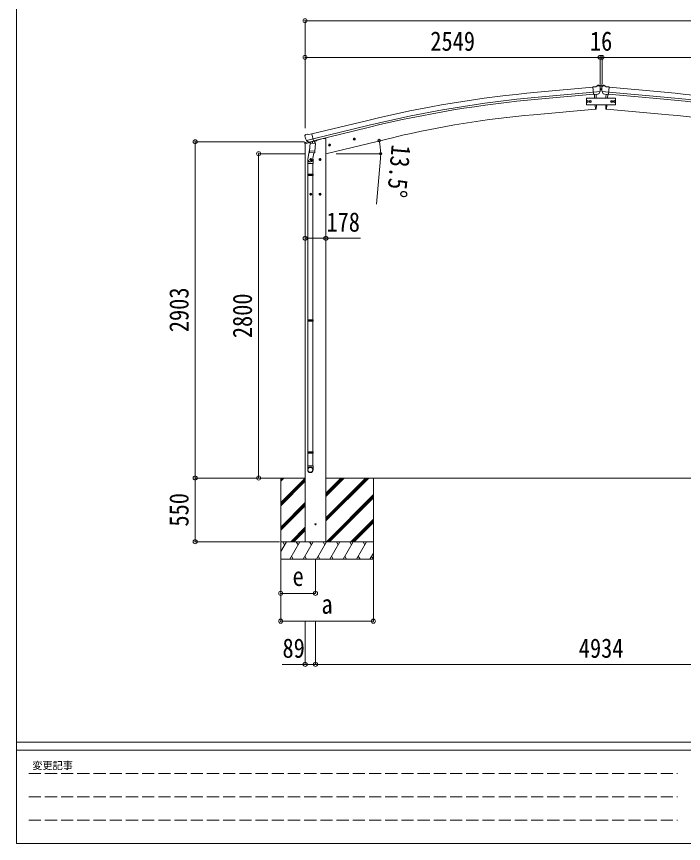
# Model space of a CAD drawing. Units: millimetres at full size. Extents: x -9783 to 9892, y -6828 to 6752.
# Drawn here: x -9783 to -4022, y -6828 to 312 of the extents above; entities that cross this region are included whole.
import ezdxf
from ezdxf.enums import TextEntityAlignment as Align

# ---------------------------------------------------------------- set-up
doc = ezdxf.new("R2010")
doc.units = ezdxf.units.MM
doc.header["$LTSCALE"] = 35
doc.header["$PDMODE"] = 32
doc.header["$PDSIZE"] = 35
doc.linetypes.add('DASHED3', pattern=[4, 3, -1])
for name, color, linetype, lineweight in [('0-0_0', 7, 'Continuous', 9), ('0-1_本体', 4, 'Continuous', 9), ('0-2_部品', 7, 'Continuous', 9), ('0-3_ELV2', 3, 'Continuous', 9), ('0-A_寸法', 6, 'Continuous', 9), ('F-0_240', 7, 'Continuous', 9)]:
    doc.layers.add(name, color=color, linetype=linetype, lineweight=lineweight)
doc.styles.add('ＭＳ ゴシック', font='')
doc.styles.get('ＭＳ ゴシック').set_extended_font_data('MS Gothic')

msp = doc.modelspace()

# ---------------------------------------------------------------- linework, layer by layer
at = {"layer": '0-0_0'}
for p, q in [((-7887.31, -3672.78), (-7290.42, -3672.78)), ((-7500.42, -3685.97), (-7487.18, -3672.74)), ((-7500.42, -3700.12), (-7473.04, -3672.74)), ((-7500.42, -3672.78), (-7500.42, -4372.73)), ((-7500.42, -3883.96), (-7289.42, -3672.97)), ((-7500.42, -3898.1), (-7289.42, -3687.11)), ((-7500.42, -3912.25), (-7289.42, -3701.25)), ((-7112.42, -3672.78), (-4525.97, -3672.78)), ((-7111.42, -3803.33), (-6980.82, -3672.74)), ((-7111.42, -3817.47), (-6966.68, -3672.74)), ((-7111.42, -3831.62), (-6952.54, -3672.74)), ((-7111.42, -4029.6), (-6754.55, -3672.74)), ((-7111.42, -4015.46), (-6768.69, -3672.74)), ((-7111.42, -4043.75), (-6740.41, -3672.74)), ((-6700.42, -3672.74), (-6700.42, -4372.73)), ((-2354.42, -3672.78), (-4940.87, -3672.78)), ((-7106.56, -4222.74), (-6700.42, -3816.6)), ((-7092.42, -4222.74), (-6700.42, -3830.74)), ((-7078.28, -4222.74), (-6700.42, -3844.88)), ((-7500.42, -4096.09), (-7289.42, -3885.1)), ((-7500.42, -4110.24), (-7289.42, -3899.24)), ((-7500.42, -4124.38), (-7289.42, -3913.38)), ((-6894.43, -4222.74), (-6700.42, -4028.73)), ((-6880.29, -4222.74), (-6700.42, -4042.87)), ((-6866.14, -4222.74), (-6700.42, -4057.01)), ((-7414.93, -4222.74), (-7289.42, -4097.23)), ((-7400.79, -4222.74), (-7289.42, -4111.37)), ((-7386.64, -4222.74), (-7289.42, -4125.51)), ((-7500.42, -4306.57), (-7452.02, -4222.73)), ((-6700.42, -4222.74), (-7500.42, -4222.74)), ((-7467.02, -4248.72), (-7482.02, -4222.73)), ((-7423.15, -4372.73), (-7336.55, -4222.73)), ((-7351.55, -4248.72), (-7366.55, -4222.74)), ((-7307.68, -4372.73), (-7221.08, -4222.74)), ((-7111.42, -4222.74), (-7289.42, -4222.74)), ((-7236.08, -4248.72), (-7251.08, -4222.73)), ((-7192.21, -4372.73), (-7105.61, -4222.74)), ((-7120.61, -4248.72), (-7135.61, -4222.73)), ((-7076.74, -4372.73), (-6990.14, -4222.74)), ((-7005.14, -4248.72), (-7020.14, -4222.73)), ((-6961.27, -4372.73), (-6874.67, -4222.74)), ((-6904.67, -4222.74), (-6889.67, -4248.72)), ((-6845.8, -4372.73), (-6759.2, -4222.74)), ((-6774.2, -4248.72), (-6789.2, -4222.73)), ((-7408.16, -4346.76), (-7393.16, -4372.73)), ((-7292.68, -4346.75), (-7277.68, -4372.73)), ((-7177.21, -4346.75), (-7162.22, -4372.73)), ((-7061.74, -4346.76), (-7046.75, -4372.73)), ((-6946.27, -4346.76), (-6931.28, -4372.73)), ((-6830.8, -4346.76), (-6815.81, -4372.73)), ((-6730.33, -4372.73), (-6700.42, -4320.92)), ((-6715.33, -4346.76), (-6700.42, -4372.59)), ((-7500.42, -4372.73), (-6700.42, -4372.73))]:
    msp.add_line(p, q, dxfattribs=at)
msp.add_circle((-7200.42, -4072.74), 5, dxfattribs=at)
at = {"layer": '0-1_本体'}
for p, q in [((-4804.1, -298.38), (-5281.41, -341.65)), ((-4800.33, -341.37), (-5277.52, -384.63)), ((-4666.51, -341.37), (-4189.32, -384.63)), ((-4662.74, -298.38), (-4185.43, -341.65)), ((-4798.87, -358.15), (-5276, -401.41)), ((-4791.65, -360.36), (-4788.89, -391.81)), ((-4675.19, -360.36), (-4677.95, -391.81)), ((-4667.97, -358.15), (-4190.84, -401.41)), ((-4780.4, -488.96), (-5318.34, -536.02)), ((-4783.65, -451.81), (-4780.4, -488.96)), ((-4683.2, -451.81), (-4686.45, -488.96)), ((-4686.45, -488.96), (-4148.5, -536.02)), ((-7230.95, -702.59), (-6748.07, -585.11)), ((-7220.87, -744.55), (-6737.87, -627.04)), ((-7216.94, -760.93), (-6733.89, -643.41)), ((-7187.43, -755.22), (-7135.42, -742.74)), ((-7111.42, -742.74), (-7135.42, -742.74)), ((-6524.26, -731.54), (-7112.42, -872.75)), ((-7111.42, -742.74), (-7111.42, -4222.74)), ((-7289.42, -4222.74), (-7289.42, -786.18))]:
    msp.add_line(p, q, dxfattribs=at)
at = {"layer": '0-1_本体', "color": 6}
msp.add_line((-7111.42, -1602.92), (-7289.42, -1602.92), dxfattribs=at)
at = {"layer": '0-1_本体'}
for centre, radius, start, end in [((-4376.71, -10331.58), 10030.81, 95.17465, 103.67464), ((-5090.13, -10331.58), 10030.81, 76.32536, 84.82535), ((-4376.71, -10331.58), 9987.65, 95.17465, 103.67464), ((-4376.71, -10331.58), 9970.81, 95.17465, 103.67464), ((-5090.13, -10331.58), 9970.81, 76.32536, 84.82535), ((-5090.13, -10331.58), 9987.65, 76.32536, 84.82535), ((-4609.97, -8721.81), 8216.38, 94.94583, 103.47282), ((-4856.87, -8721.81), 8216.38, 76.52718, 85.05417)]:
    msp.add_arc(centre, radius, start, end, dxfattribs=at)
at = {"layer": '0-2_部品'}
for p, q in [((-4777.71, -293.98), (-4804.28, -296.31)), ((-4798.62, -360.97), (-4804.28, -296.31)), ((-4741.41, -336.27), (-4800.33, -341.43)), ((-4777.71, -293.98), (-4765.99, -287.22)), ((-4751.09, -285.63), (-4764.75, -286.83)), ((-4752.66, -355.76), (-4741.73, -336.82)), ((-4741.95, -291.39), (-4747.44, -286.78)), ((-4740.89, -293.43), (-4740.77, -294.77)), ((-4725.95, -293.43), (-4726.07, -294.77)), ((-4725.43, -336.27), (-4666.51, -341.43)), ((-4714.18, -355.76), (-4725.11, -336.82)), ((-4724.89, -291.39), (-4719.4, -286.78)), ((-4715.75, -285.63), (-4702.09, -286.83)), ((-4689.13, -293.98), (-4700.85, -287.22)), ((-4689.13, -293.98), (-4662.56, -296.31)), ((-4668.22, -360.97), (-4662.56, -296.31)), ((-4788.66, -360.1), (-4798.62, -360.97)), ((-4788.89, -391.81), (-4791.65, -360.36)), ((-4775.78, -381.15), (-4777.28, -359.19)), ((-4775.32, -391.81), (-4775.78, -381.15)), ((-4755.05, -357.16), (-4762.76, -357.83)), ((-4711.79, -357.16), (-4704.08, -357.83)), ((-4691.52, -391.81), (-4691.06, -381.15)), ((-4691.06, -381.15), (-4689.56, -359.19)), ((-4678.18, -360.1), (-4668.22, -360.97)), ((-4677.95, -391.81), (-4675.19, -360.36)), ((-4780.59, -486.69), (-4783.65, -451.81)), ((-4780.35, -489.46), (-4780.59, -486.69)), ((-4777.74, -489.07), (-4780.35, -489.46)), ((-4775.2, -486.23), (-4774.36, -460.61)), ((-4774.36, -460.61), (-4774.29, -451.81)), ((-4692.48, -460.61), (-4692.55, -451.81)), ((-4691.64, -486.23), (-4692.48, -460.61)), ((-4689.1, -489.07), (-4686.49, -489.46)), ((-4686.49, -489.46), (-4686.25, -486.69)), ((-4686.25, -486.69), (-4683.2, -451.81)), ((-7288.19, -709.59), (-7292.05, -715.89)), ((-7285.09, -707.34), (-7271.91, -704.18)), ((-7257.35, -706.85), (-7270.61, -704.15)), ((-7257.35, -706.85), (-7231.42, -700.63)), ((-7292.98, -786.79), (-7249.96, -776.46)), ((-7292.98, -779.9), (-7292.98, -786.79)), ((-7292.41, -718.17), (-7292.13, -719.32)), ((-7264.53, -770.71), (-7290.68, -776.99)), ((-7278.35, -758.47), (-7220.85, -744.67)), ((-7261.5, -773.38), (-7277.88, -758.89)), ((-7258.79, -773.95), (-7251.27, -772.14)), ((-7257.96, -773.84), (-7256.43, -773.48)), ((-7256.43, -773.48), (-7219.72, -764.66)), ((-7254.59, -773.7), (-7254.64, -774.45)), ((-7253.89, -775.49), (-7228.07, -781.92)), ((-7246.97, -780.83), (-7251.64, -847.67)), ((-7201.28, -784.03), (-7246.97, -780.83)), ((-7245.19, -777.65), (-7245.42, -780.94)), ((-7225.67, -766.49), (-7226.7, -781.1)), ((-7219.72, -764.66), (-7218.19, -764.3)), ((-7216.64, -762.19), (-7215.7, -762.26)), ((-7215.7, -762.26), (-7202.38, -777.58)), ((-7211.4, -767.21), (-7192.26, -762.61)), ((-7205.95, -850.86), (-7201.28, -784.03)), ((-7202.38, -777.58), (-7202.83, -783.92)), ((-7188.43, -753.99), (-7188.43, -757.75)), ((-6874.85, -748.97), (-6855.4, -744.3)), ((-6870.29, -741.19), (-6872.42, -748.38)), ((-6862.99, -739.44), (-6870.29, -741.19)), ((-6862.79, -756.36), (-6867.46, -736.91)), ((-6857.82, -744.88), (-6862.99, -739.44)), ((-6859.96, -752.08), (-6857.82, -744.88)), ((-7249.91, -822.9), (-7265.82, -919.07)), ((-7252.5, -860.14), (-7251.63, -847.67)), ((-7205.95, -850.86), (-7251.64, -847.67)), ((-7205.97, -850.86), (-7206.85, -863.56)), ((-7088.77, -800.32), (-7069.32, -795.66)), ((-7084.21, -792.55), (-7086.34, -799.74)), ((-7076.91, -790.79), (-7084.21, -792.55)), ((-7076.71, -807.71), (-7081.38, -788.27)), ((-7071.75, -796.24), (-7076.91, -790.79)), ((-7073.88, -803.43), (-7071.75, -796.24)), ((-7267.97, -956.23), (-7267.97, -921.88)), ((-7252.11, -861.49), (-7252.11, -861.49)), ((-7231.34, -922.97), (-7251.34, -922.97)), ((-7250.66, -862.27), (-7208.96, -865.19)), ((-7241.34, -915.46), (-7247.84, -919.22)), ((-7247.84, -919.22), (-7247.84, -926.72)), ((-7247.84, -926.72), (-7241.34, -930.47)), ((-7241.34, -932.97), (-7241.34, -912.97)), ((-7234.84, -919.22), (-7241.34, -915.46)), ((-7214.39, -864.81), (-7225.12, -928.4)), ((-7221.97, -921.58), (-7221.97, -956.23)), ((-7151.34, -922.97), (-7171.34, -922.97)), ((-7161.34, -915.46), (-7167.84, -919.22)), ((-7167.84, -919.22), (-7167.84, -926.72)), ((-7167.84, -926.72), (-7161.34, -930.47)), ((-7161.34, -932.97), (-7161.34, -912.97)), ((-7154.84, -919.22), (-7161.34, -915.46)), ((-7221.97, -956.23), (-7267.97, -956.23)), ((-7265.97, -956.23), (-7265.97, -1050.23)), ((-7223.97, -956.23), (-7223.97, -1050.23)), ((-7267.97, -1052.23), (-7266.97, -1050.23)), ((-7221.97, -1052.23), (-7267.97, -1052.23)), ((-7221.97, -1060.23), (-7267.97, -1060.23)), ((-7222.97, -1050.23), (-7266.97, -1050.23)), ((-7222.97, -1062.23), (-7266.97, -1062.23)), ((-7265.97, -1062.23), (-7265.97, -2306.42)), ((-7223.97, -1062.23), (-7223.97, -2306.42)), ((-7221.97, -1052.23), (-7222.97, -1050.23)), ((-7221.97, -1060.23), (-7222.97, -1062.23)), ((-7221.97, -1052.23), (-7221.97, -1060.23)), ((-7241.34, -1232.97), (-7241.34, -1212.97)), ((-7161.34, -1232.97), (-7161.34, -1212.97)), ((-7231.34, -1222.97), (-7251.34, -1222.97)), ((-7241.34, -1215.46), (-7247.84, -1219.22)), ((-7247.84, -1219.22), (-7247.84, -1226.72)), ((-7247.84, -1226.72), (-7241.34, -1230.47)), ((-7234.84, -1219.22), (-7241.34, -1215.46)), ((-7151.34, -1222.97), (-7171.34, -1222.97)), ((-7161.34, -1215.46), (-7167.84, -1219.22)), ((-7167.84, -1219.22), (-7167.84, -1226.72)), ((-7167.84, -1226.72), (-7161.34, -1230.47)), ((-7154.84, -1219.22), (-7161.34, -1215.46)), ((-7267.97, -2308.42), (-7266.97, -2306.42)), ((-7221.97, -2308.42), (-7267.97, -2308.42)), ((-7221.97, -2316.42), (-7267.97, -2316.42)), ((-7222.97, -2306.42), (-7266.97, -2306.42)), ((-7222.97, -2318.42), (-7266.97, -2318.42)), ((-7265.97, -2318.42), (-7265.97, -3446.61)), ((-7223.97, -2318.42), (-7223.97, -3446.61)), ((-7221.97, -2308.42), (-7222.97, -2306.42)), ((-7221.97, -2316.42), (-7222.97, -2318.42)), ((-7221.97, -2308.42), (-7221.97, -2316.42)), ((-7267.97, -3448.61), (-7266.97, -3446.61)), ((-7267.97, -3448.61), (-7267.97, -3456.61)), ((-7221.97, -3448.61), (-7267.97, -3448.61)), ((-7267.97, -3456.61), (-7266.97, -3458.61)), ((-7221.97, -3456.61), (-7267.97, -3456.61)), ((-7222.97, -3446.61), (-7266.97, -3446.61)), ((-7222.97, -3458.61), (-7266.97, -3458.61)), ((-7265.97, -3458.61), (-7265.97, -3568.61)), ((-7223.97, -3458.61), (-7223.97, -3568.61)), ((-7221.97, -3448.61), (-7222.97, -3446.61)), ((-7221.97, -3456.61), (-7222.97, -3458.61)), ((-7221.97, -3448.61), (-7221.97, -3456.61)), ((-7221.97, -3568.61), (-7267.97, -3568.61)), ((-7267.97, -3602.75), (-7267.97, -3568.61)), ((-7221.97, -3602.75), (-7221.97, -3568.61))]:
    msp.add_line(p, q, dxfattribs=at)
for points in [[(-4741.34, -335.64), (-4741.63, -336.63), (-4741.73, -336.82)], [(-4725.5, -335.64), (-4725.21, -336.63), (-4725.11, -336.82)], [(-4788.66, -360.1), (-4788.39, -360.17), (-4763.01, -357.95), (-4762.76, -357.83)], [(-4678.18, -360.1), (-4678.45, -360.17), (-4703.83, -357.95), (-4704.08, -357.83)], [(-7225.99, -766.08), (-7216.27, -763.74), (-7231.42, -700.63)], [(-7278.63, -757.9), (-7278.04, -758.74), (-7277.88, -758.89)], [(-7225.99, -766.08), (-7226.23, -766.23), (-7250.99, -772.17), (-7251.27, -772.14)], [(-6872.42, -748.38), (-6867.25, -753.83), (-6859.96, -752.08)], [(-7086.34, -799.74), (-7081.18, -805.19), (-7073.88, -803.43)], [(-7241.34, -930.47), (-7234.84, -926.72), (-7234.84, -919.22)], [(-7161.34, -930.47), (-7154.84, -926.72), (-7154.84, -919.22)], [(-7267.97, -1052.23), (-7267.97, -1060.23), (-7266.97, -1062.23)], [(-7241.34, -1230.47), (-7234.84, -1226.72), (-7234.84, -1219.22)], [(-7161.34, -1230.47), (-7154.84, -1226.72), (-7154.84, -1219.22)], [(-7267.97, -2308.42), (-7267.97, -2316.42), (-7266.97, -2318.42)]]:
    msp.add_lwpolyline(points, dxfattribs=at)
for centre, radius in [((-4826.42, -421.82), 6.5), ((-4640.42, -421.82), 6.5), ((-6865.12, -746.63), 8.5), ((-6865.12, -746.63), 7.7), ((-6865.12, -746.63), 6.5), ((-7079.04, -797.99), 8.5), ((-7079.04, -797.99), 7.7), ((-7079.04, -797.99), 6.5), ((-7241.34, -922.97), 8.5), ((-7241.34, -922.97), 7.7), ((-7241.34, -922.97), 6.5), ((-7161.34, -922.97), 8.5), ((-7161.34, -922.97), 7.7), ((-7161.34, -922.97), 6.5), ((-7241.34, -1222.97), 8.5), ((-7241.34, -1222.97), 7.7), ((-7241.34, -1222.97), 6.5), ((-7161.34, -1222.97), 8.5), ((-7161.34, -1222.97), 7.7), ((-7161.34, -1222.97), 6.5)]:
    msp.add_circle(centre, radius, dxfattribs=at)
at = {"layer": '0-2_部品', "color": 4}
msp.add_circle((-7200.42, -4072.74), 4.5, dxfattribs=at)
at = {"layer": '0-2_部品'}
for centre, radius, start, end in [((-4764.49, -289.82), 3, 95, 120), ((-4750.65, -290.61), 5, 50.00648, 94.99352), ((-4942.4, -312.41), 202.4, 353.4085, 5), ((-4524.44, -312.41), 202.4, 175, 186.5915), ((-4716.19, -290.61), 5, 85.00648, 129.99352), ((-4702.35, -289.82), 3, 60, 85), ((-4778.18, -486.1), 3, 278.50322, 357.46219), ((-4688.66, -486.1), 3, 182.53781, 261.49678), ((-7283.93, -712.2), 5, 103.5, 148.5), ((-7271.21, -707.09), 3, 78.5, 103.5), ((-7289.98, -779.9), 3, 103.5, 180), ((-7095.33, -672.07), 202.4, 193.5, 205.09125), ((-7258.07, -773.36), 0.5, 248.23754, 283.5), ((-7255.09, -773.67), 0.5, 356, 103.5), ((-7253.64, -774.51), 1, 176, 256), ((-7227.72, -780.95), 1.03, 250.03897, 351.96569), ((-7225.08, -766.57), 0.604, 100.59842, 172.20595), ((-7218.31, -763.81), 0.5, 283.5, 318.76246), ((-7193.43, -757.75), 5, 283.5, 0), ((-7237.97, -921.88), 30, 177.45142, 180), ((-7250.56, -860.31), 1.95, 175.04017, 217.47766), ((-7250.52, -860.28), 2, 217.40962, 266), ((-7208.82, -863.19), 2, 266, 349.46843)]:
    msp.add_arc(centre, radius, start, end, dxfattribs=at)
for centre, major_axis, ratio, start_param, end_param in [((-4755.26, -354.25), (1.62, -2.54), 0.997631, 5.965759, 6.7621801), ((-4736.56, -289.38), (-15.35, 3.44), 0.101033, 5.9751426, 5.9753737), ((-4743.88, -293.68), (2.71, -1.31), 0.997474, 0.5366567, 1.3225652), ((-4722.96, -293.68), (-2.71, -1.31), 0.997474, 4.9606201, 5.7465286), ((-4730.28, -289.38), (15.35, 3.44), 0.101033, 0.3078116, 0.3080427), ((-4711.58, -354.25), (-1.62, -2.54), 0.997631, 5.8041905, 6.6006116), ((-4755.32, -354.16), (1.62, -2.54), 0.997631, 5.8041905, 5.8929484), ((-4755.39, -354.06), (-3.5, 2.17), 0.650902, 2.1145521, 2.1873627), ((-4711.45, -354.06), (3.5, 2.17), 0.650902, 4.0958226, 4.1686332), ((-4711.52, -354.16), (-1.62, -2.54), 0.997631, 0.3902369, 0.4789948), ((-7289.49, -717.45), (-1.57, -2.57), 0.99628, 4.712389, 5.4996506), ((-7259.51, -771.13), (-0.73, -2.92), 0.997631, 5.8041905, 6.6006116), ((-7259.46, -770.9), (2.63, 3.16), 0.650902, 4.0958226, 4.1686332), ((-7259.49, -771.03), (-0.73, -2.92), 0.997631, 0.3902369, 0.4789948), ((-7244.97, -921.58), (23, 0), 0.996195, 2.5560258, 6.5663028), ((-7244.97, -921.58), (21, 0), 0.996195, 2.9349147, 5.9512394), ((-7244.97, -3601.01), (-23, 0), 0.996195, 3.1415927, 6.2831853), ((-7244.97, -3602.75), (-23, 0), 0.996195, 3.1415927, 6.2831853), ((-7244.97, -3602.75), (0, -23.43), 0.981806, 4.712389, 7.8539816)]:
    msp.add_ellipse(centre, major_axis=major_axis, ratio=ratio, start_param=start_param, end_param=end_param, dxfattribs=at)
msp.add_ellipse((-7244.97, -3602.75), major_axis=(21, 0), ratio=0.996195, dxfattribs=at)
at = {"layer": '0-3_ELV2'}
for p, q in [((-4738.42, -278.55), (-4762.56, -280.66)), ((-4738.42, -278.55), (-4730.42, -278.55)), ((-4733.16, -283.27), (-4732.32, -283.27)), ((-4730.42, -278.55), (-4706.28, -280.66)), ((-4702.92, -286.49), (-4706.28, -280.66)), ((-4740.17, -320.05), (-4728.78, -320.05)), ((-4733.16, -315.97), (-4732.32, -315.97)), ((-4702.92, -287.16), (-4702.92, -286.49))]:
    msp.add_line(p, q, dxfattribs=at)
for points in [[(-4765.92, -287.06), (-4765.92, -286.49), (-4762.56, -280.66)], [(-4735.68, -282.43), (-4736.52, -282.43), (-4736.52, -283.27), (-4735.68, -283.27)], [(-4734, -281.59), (-4734, -280.75), (-4734.84, -280.75), (-4734.84, -281.59)], [(-4734.84, -284.11), (-4734.84, -284.95), (-4734, -284.95), (-4734, -284.11)], [(-4732.32, -283.27), (-4732.32, -282.43), (-4733.16, -282.43)], [(-4735.68, -315.13), (-4736.52, -315.13), (-4736.52, -315.97), (-4735.68, -315.97)], [(-4734, -314.29), (-4734, -313.45), (-4734.84, -313.45), (-4734.84, -314.29)], [(-4734.84, -316.81), (-4734.84, -317.65), (-4734, -317.65), (-4734, -316.81)], [(-4732.32, -315.97), (-4732.32, -315.13), (-4733.16, -315.13)]]:
    msp.add_lwpolyline(points, dxfattribs=at)
for points in [[(-4609.42, -451.81), (-4609.42, -391.81), (-4859.42, -391.81), (-4859.42, -451.81)], [(-4857.43, -421.82), (-4853.68, -415.32), (-4846.17, -415.32), (-4842.42, -421.82), (-4846.17, -428.32), (-4853.68, -428.32)], [(-4833.93, -421.82), (-4830.18, -415.32), (-4822.67, -415.32), (-4818.92, -421.82), (-4822.67, -428.32), (-4830.18, -428.32)], [(-4634.92, -421.81), (-4638.67, -415.31), (-4646.18, -415.31), (-4649.93, -421.81), (-4646.18, -428.31), (-4638.67, -428.31)], [(-4611.42, -421.81), (-4615.17, -415.31), (-4622.68, -415.31), (-4626.43, -421.81), (-4622.68, -428.31), (-4615.17, -428.31)]]:
    msp.add_lwpolyline(points, close=True, dxfattribs=at)
for centre, radius in [((-4734.42, -282.85), 3.5), ((-4734.42, -315.55), 3.5), ((-4849.92, -421.82), 8.5), ((-4849.92, -421.82), 7.7), ((-4849.92, -421.82), 6.5), ((-4826.42, -421.82), 8.5), ((-4826.42, -421.82), 7.7), ((-4826.42, -421.82), 6.5), ((-4642.42, -421.81), 8.5), ((-4642.42, -421.81), 7.7), ((-4642.42, -421.81), 6.5), ((-4618.92, -421.81), 8.5), ((-4618.92, -421.81), 7.7), ((-4618.92, -421.81), 6.5)]:
    msp.add_circle(centre, radius, dxfattribs=at)
for centre, start, end in [((-4735.68, -281.59), 270, 0), ((-4735.68, -284.11), 0, 90), ((-4733.16, -281.59), 180, 270), ((-4733.16, -284.11), 90, 180), ((-4735.68, -314.29), 270, 0), ((-4735.68, -316.81), 0, 90), ((-4733.16, -314.29), 180, 270), ((-4733.16, -316.81), 90, 180)]:
    msp.add_arc(centre, 0.84, start, end, dxfattribs=at)
at = {"layer": '0-A_寸法'}
for p, q in [((-7290.42, 275.62), (-7290.42, -41)), ((-7290.42, 275.62), (-2176.42, 275.62)), ((-7290.42, -41), (-7290.42, -653.22)), ((-7290.42, -41), (-4741.42, -41)), ((-4741.42, -41), (-4741.42, -270)), ((-4725.42, -41), (-4741.42, -41)), ((-4725.42, -41), (-4725.42, -270)), ((-2176.42, -41), (-4725.42, -41)), ((-8239.99, -769.74), (-7294.91, -769.74)), ((-8239.99, -3672.74), (-8239.99, -769.74)), ((-7692.02, -872.74), (-7294.91, -872.74)), ((-7692.02, -3672.74), (-7692.02, -872.74)), ((-7022.92, -872.74), (-6636.07, -872.74)), ((-6638.92, -915.19), (-6673.28, -1307.69)), ((-7111.42, -1602.92), (-6811.42, -1602.92)), ((-8239.99, -4222.74), (-8239.99, -3672.74)), ((-8239.99, -3672.74), (-7511.88, -3672.74)), ((-8239.99, -4222.74), (-7511.88, -4222.74)), ((-7500.67, -4669.12), (-7500.67, -4380.15)), ((-7500.67, -4909.1), (-7500.67, -4380.15)), ((-7200.42, -4669.12), (-7200.42, -4380.15)), ((-6700.67, -4909.1), (-6700.67, -4380.15)), ((-7200.42, -4669.12), (-7500.67, -4669.12)), ((-7500.67, -4909.1), (-6700.67, -4909.1)), ((-7289.42, -5281.83), (-7289.42, -4909.1)), ((-7200.42, -5281.83), (-7200.42, -4909.1)), ((-7289.42, -5281.83), (-7489.42, -5281.83)), ((-7289.42, -5281.83), (-7200.42, -5281.83)), ((-7200.42, -5281.83), (-2266.42, -5281.83))]:
    msp.add_line(p, q, dxfattribs=at)
for centre in [(-6650.52, -759.08), (-6637.07, -872.74)]:
    msp.add_circle(centre, 10.62, dxfattribs=at)
for start, end in [(0, 13.5), (354.99678, 0)]:
    msp.add_arc((-7123.92, -872.74), 486.86, start, end, dxfattribs=at)
for p in [(-7290.42, 275.62), (-7290.42, -41), (-4741.42, -41), (-4725.42, -41), (-8239.99, -769.74), (-7692.02, -872.74), (-7289.42, -1602.92), (-7111.42, -1602.92), (-8239.99, -3672.74), (-7692.02, -3672.74), (-8239.99, -4222.74), (-7500.67, -4669.12), (-7200.42, -4669.12), (-7500.67, -4909.1), (-6700.67, -4909.1), (-7289.42, -5281.83), (-7200.42, -5281.83)]:
    msp.add_point(p, dxfattribs=at)
at = {"layer": 'F-0_240', "color": 5}
for p, q in [((-9783.03, 6751.9), (-9783.03, -6828.1)), ((-9783.03, -5953.1), (9396.97, -5953.1)), ((-9783.03, -6023.1), (6285.75, -6023.1)), ((-9783.03, -6828.1), (9396.97, -6828.1))]:
    msp.add_line(p, q, dxfattribs=at)
at = {"layer": 'F-0_240', "color": 4, "linetype": 'DASHED3'}
for p, q in [((-9678.03, -6224.35), (-4074.25, -6224.35)), ((-9678.03, -6425.6), (-4074.25, -6425.6)), ((-9678.03, -6626.85), (-4074.25, -6626.85))]:
    msp.add_line(p, q, dxfattribs=at)

# ---------------------------------------------------------------- texts
at = {"layer": '0-A_寸法', "color": 7, "style": 'ＭＳ ゴシック', "width": 0.85}
for s, p in [('2549', (-6208.42, -34)), ('16', (-4829.67, -34)), ('178', (-7105.8, -1595.92)), ('e', (-7398.8, -4654.62)), ('a', (-7148.8, -4894.6)), ('89', (-7485.67, -5274.83)), ('4934', (-4925.92, -5274.83))]:
    msp.add_text(s, height=166.8, dxfattribs=at).set_placement(p, align=Align.BOTTOM_LEFT)
for s, rotation, p in [('13.5°', 264.997, (-6591.64, -785.07)), ('2903', 90, (-8246.99, -2413.74)), ('2800', 90, (-7699.02, -2465.24)), ('550', 90, (-8246.99, -4092.11))]:
    msp.add_text(s, height=166.8, rotation=rotation, dxfattribs=at).set_placement(p, align=Align.BOTTOM_LEFT)
at = {"layer": 'F-0_240', "style": 'ＭＳ ゴシック'}
msp.add_text('変更記事', height=64.15, dxfattribs=at).set_placement((-9646.27, -6206.85), align=Align.BOTTOM_LEFT)

doc.saveas('drawing.dxf')
